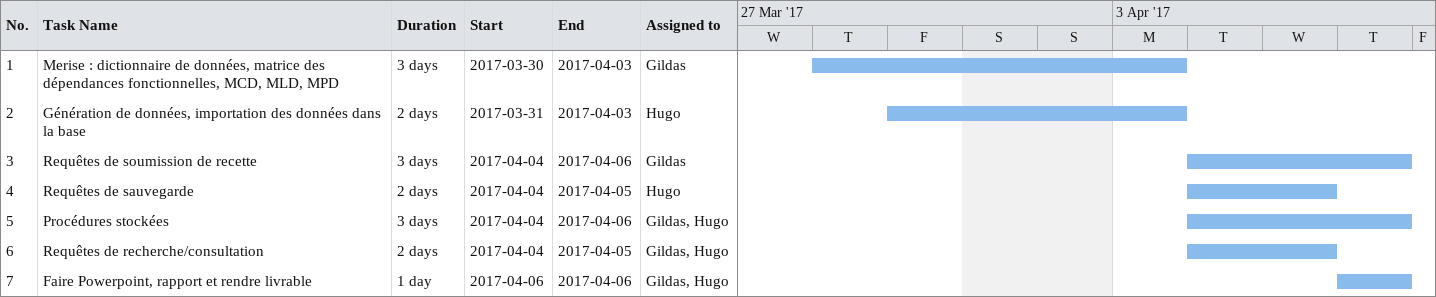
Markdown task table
| ID | Task | Duration | Start | Finish | Resources |
|---|---|---|---|---|---|
| 1 | Merise : dictionnaire de données, matrice des dépendances fonctionnelles, MCD, MLD, MPD | 3d | 2017-03-30 | 2017-04-03 | Gildas |
| 2 | Génération de données, importation des données dans la base | 2d | 2017-03-31 | 2017-04-03 | Hugo |
| 3 | Requêtes de soumission de recette | 3d | 2017-04-04 | 2017-04-06 | Gildas |
| 4 | Requêtes de sauvegarde | 2d | 2017-04-04 | 2017-04-05 | Hugo |
| 5 | Procédures stockées | 3d | 2017-04-04 | 2017-04-06 | Gildas, Hugo |
| 6 | Requêtes de recherche/consultation | 2d | 2017-04-04 | 2017-04-05 | Gildas, Hugo |
| 7 | Faire Powerpoint, rapport et rendre livrable | 1d | 2017-04-06 | 2017-04-06 | Gildas, Hugo |
